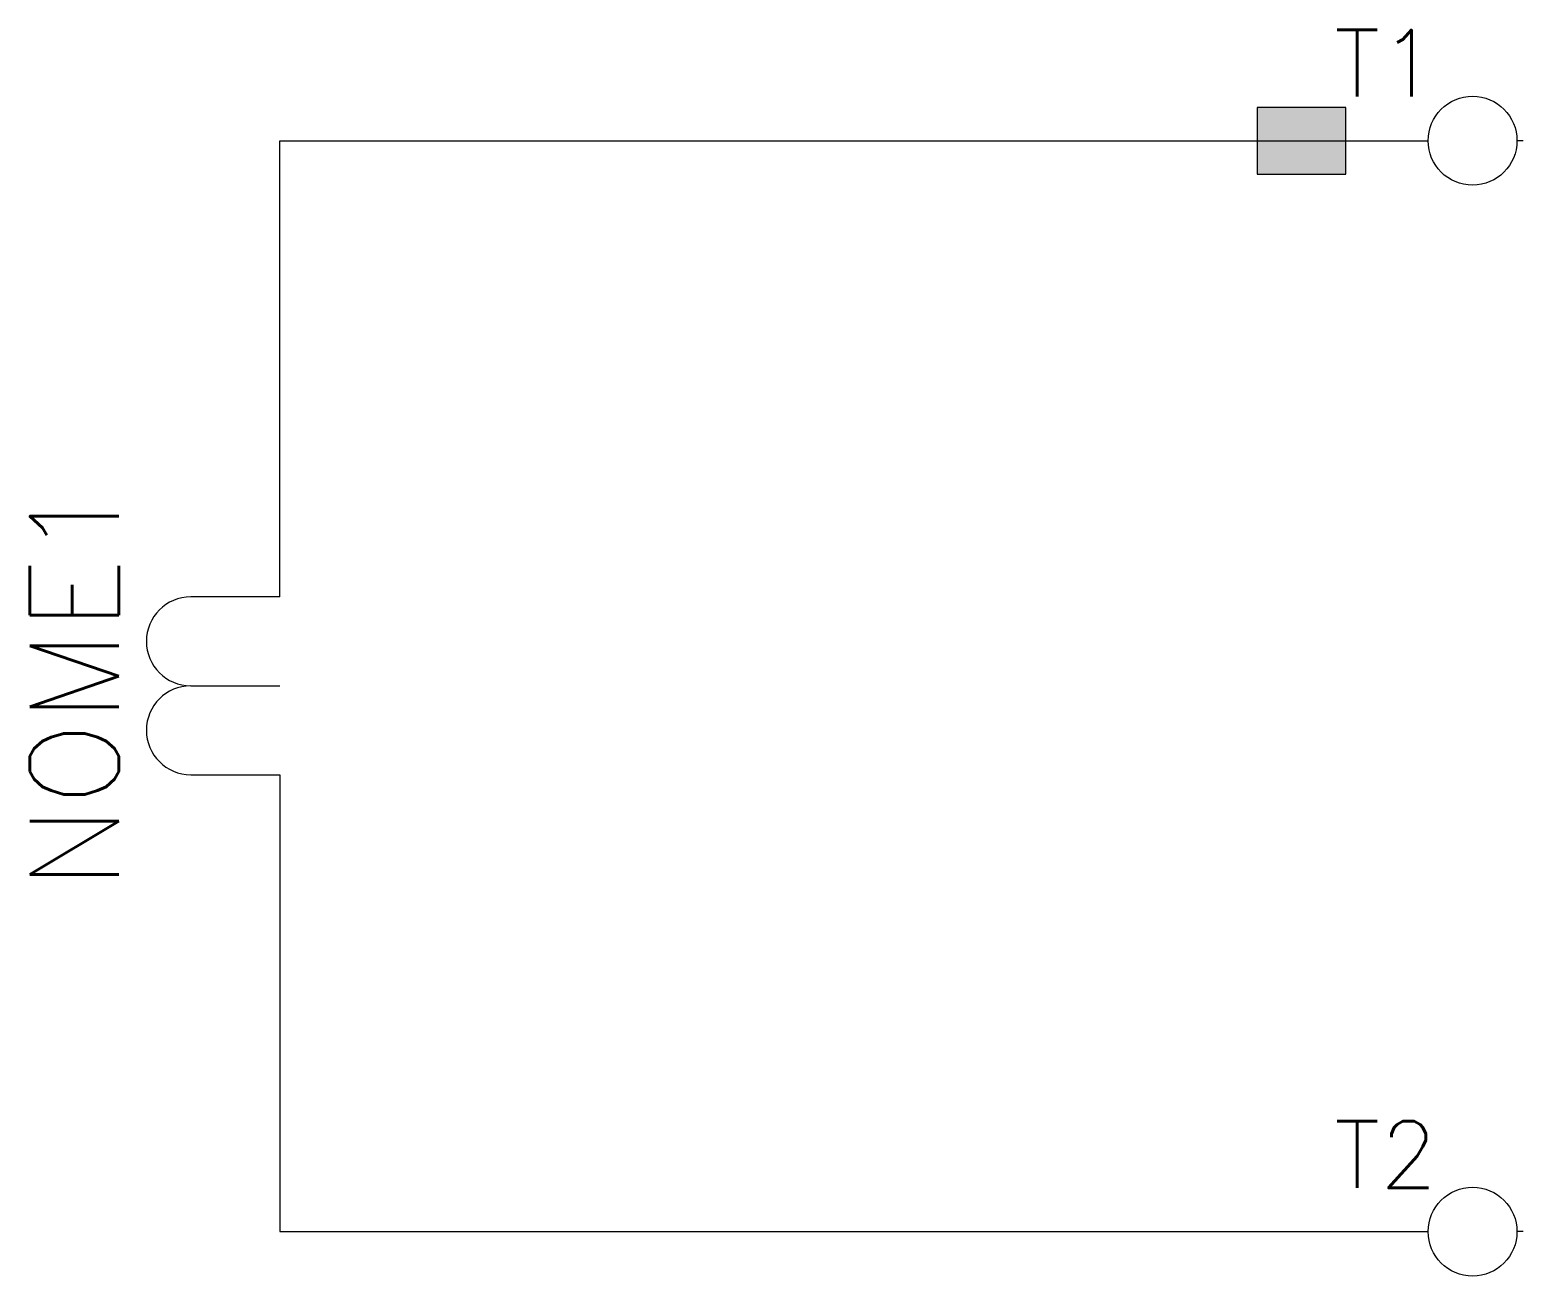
# Model space of a CAD drawing. Header units: millimetres. Extents: x 1738.4 to 1772, y 2291.9 to 2319.9.
import ezdxf
from ezdxf.enums import TextEntityAlignment as Align

# ---------------------------------------------------------------- set-up
doc = ezdxf.new("R2010")
doc.units = ezdxf.units.MM
doc.styles.add('ROMANS', font='romans.shx')

# ---------------------------------------------------------------- blocks, each defined once
blk = doc.blocks.new('QUA')
at = {"color": 0}
blk.add_lwpolyline([(0, -2), (1.5, -2), (1.5, 0), (0, 0)], close=True, dxfattribs=at)
blk.add_solid([(0, 0), (1.5, 0), (0, -2), (1.5, -2)], dxfattribs=at)

msp = doc.modelspace()

# ---------------------------------------------------------------- linework, layer by layer
at = {"linetype": 'Continuous'}
for p, q in [((1744.004, 2307.168), (1744.004, 2317.431)), ((1744.004, 2317.431), (1769.845, 2317.431)), ((1744.004, 2303.168), (1744.004, 2292.887)), ((1744.004, 2292.887), (1769.845, 2292.887))]:
    msp.add_line(p, q, dxfattribs=at)
for p, q in [((1771.983, 2317.431), (1771.845, 2317.431)), ((1742.004, 2305.168), (1744.004, 2305.168)), ((1771.983, 2292.887), (1771.845, 2292.887))]:
    msp.add_line(p, q)
for points in [[(1744.004, 2307.168), (1742.004, 2307.168, 1), (1742.004, 2305.168), (1744.004, 2305.168)], [(1742.004, 2305.168, 1), (1742.004, 2303.168), (1744.004, 2303.168)]]:
    msp.add_lwpolyline(points, format="xyb")
for centre in [(1770.845, 2317.431), (1770.845, 2292.887)]:
    msp.add_circle(centre, 1, dxfattribs=at)

# ---------------------------------------------------------------- block references
at = {"rotation": 90}
msp.add_blockref('QUA', (1765.996, 2316.681), dxfattribs=at)

# ---------------------------------------------------------------- texts
at = {"style": 'ROMANS'}
for tag, p in [('T1', (1767.733, 2318.425)), ('T2', (1767.734, 2293.872))]:
    msp.add_attdef(tag, p, '', height=1.5, dxfattribs=at)
msp.add_attdef('NOME1', text='', height=2, rotation=90, dxfattribs=at).set_placement((1740.382, 2305.168), align=Align.CENTER)

doc.saveas('drawing.dxf')
